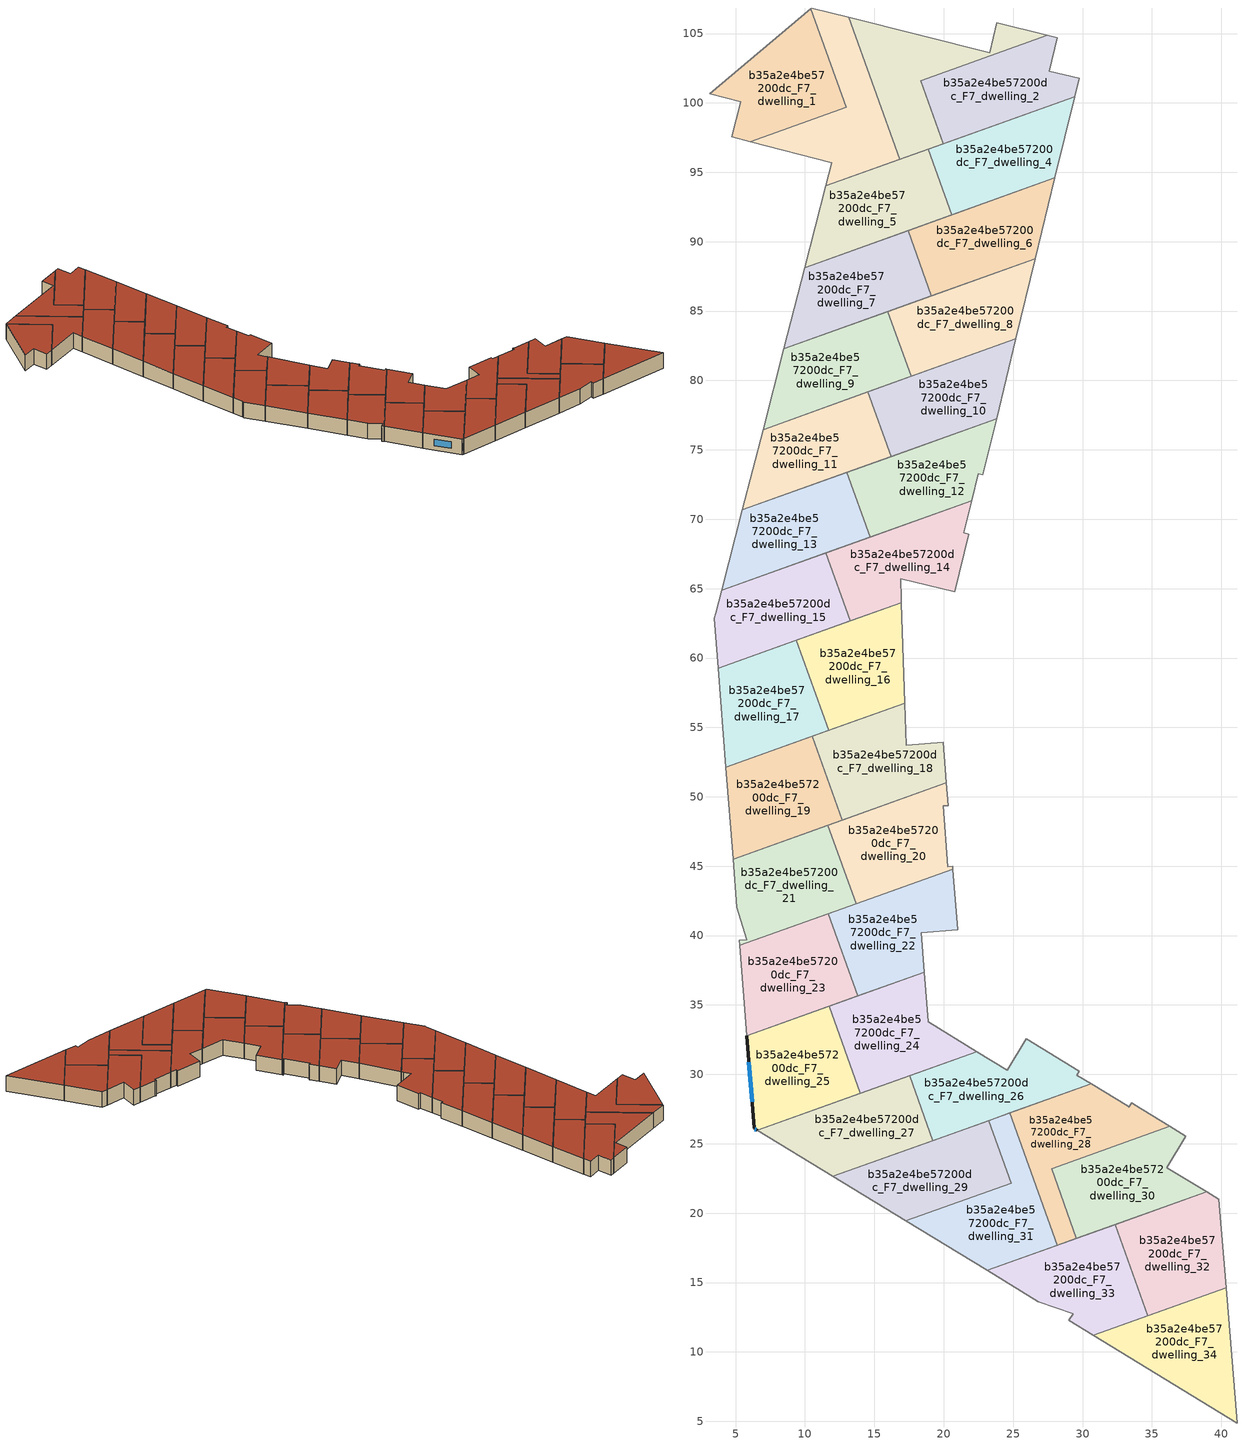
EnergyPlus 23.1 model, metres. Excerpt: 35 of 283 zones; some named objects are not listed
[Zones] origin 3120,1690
b35a2e4be57200dc_F7_dwelling_0
 floor to b35a2e4be57200dc_F6_dwelling_0 (EU_floor_Construction): 27.48,104.88 18.33,101.6 19.96,97.05 16.83,95.92 13.16,106.17 23.3,103.63 23.82,105.77 z21
 wall adiabatic (EU_wall_Construction): 27.48,104.88 23.82,105.77 23.3,103.63 13.16,106.17 / 16.83,95.92 19.96,97.05 z21:24
 wall to b35a2e4be57200dc_F7_dwelling_2 (EU_wall_Construction): 19.96,97.05 18.33,101.6 27.48,104.88 z21:24
 wall to b35a2e4be57200dc_F7_dwelling_3 (EU_wall_Construction): 13.16,106.17 16.83,95.92 z21:24
 roof outside (EU_roof_Construction): 19.96,97.05 18.33,101.6 27.48,104.88 23.82,105.77 23.3,103.63 13.16,106.17 16.83,95.92 z24
b35a2e4be57200dc_F7_dwelling_1
 floor to b35a2e4be57200dc_F6_dwelling_1 (EU_floor_Construction): 10.43,106.79 12.97,99.69 6.08,97.21 4.72,97.56 5.37,100.08 3.15,100.65 z21
 wall to b35a2e4be57200dc_F7_dwelling_3 (EU_wall_Construction): 6.08,97.21 12.97,99.69 10.43,106.79 z21:24
 wall adiabatic (EU_wall_Construction): 10.43,106.79 3.15,100.65 5.37,100.08 4.72,97.56 6.08,97.21 z21:24
 roof outside (EU_roof_Construction): 12.97,99.69 10.43,106.79 3.15,100.65 5.37,100.08 4.72,97.56 6.08,97.21 z24
b35a2e4be57200dc_F7_dwelling_10
 floor to b35a2e4be57200dc_F6_dwelling_10 (EU_floor_Construction): 25.2,82.99 23.8,77.24 16.2,74.51 14.53,79.17 z21
 wall adiabatic (EU_wall_Construction): 16.2,74.51 23.8,77.24 25.2,82.99 14.53,79.17 z21:24
 wall to b35a2e4be57200dc_F7_dwelling_11 (EU_wall_Construction): 14.53,79.17 16.2,74.51 z21:24
 roof outside (EU_roof_Construction): 23.8,77.24 25.2,82.99 14.53,79.17 16.2,74.51 z24
b35a2e4be57200dc_F7_dwelling_11
 floor to b35a2e4be57200dc_F6_dwelling_11 (EU_floor_Construction): 14.53,79.17 16.2,74.51 5.49,70.68 6.98,76.47 z21
 wall adiabatic (EU_wall_Construction): 14.53,79.17 6.98,76.47 5.49,70.68 16.2,74.51 z21:24
 roof outside (EU_roof_Construction): 16.2,74.51 14.53,79.17 6.98,76.47 5.49,70.68 z24
b35a2e4be57200dc_F7_dwelling_12
 floor to b35a2e4be57200dc_F6_dwelling_12 (EU_floor_Construction): 23.8,77.24 22.83,73.21 22.49,73.29 22.01,71.33 14.69,68.71 13.02,73.38 z21
 wall to b35a2e4be57200dc_F7_dwelling_13 (EU_wall_Construction): 13.02,73.38 14.69,68.71 z21:24
 wall adiabatic (EU_wall_Construction): 14.69,68.71 22.01,71.33 22.49,73.29 22.83,73.21 23.8,77.24 13.02,73.38 z21:24
 roof outside (EU_roof_Construction): 22.01,71.33 22.49,73.29 22.83,73.21 23.8,77.24 13.02,73.38 14.69,68.71 z24
b35a2e4be57200dc_F7_dwelling_13
 floor to b35a2e4be57200dc_F6_dwelling_13 (EU_floor_Construction): 13.02,73.38 14.69,68.71 3.99,64.88 5.49,70.68 z21
 wall adiabatic (EU_wall_Construction): 13.02,73.38 5.49,70.68 3.99,64.88 14.69,68.71 z21:24
 roof outside (EU_roof_Construction): 14.69,68.71 13.02,73.38 5.49,70.68 3.99,64.88 z24
b35a2e4be57200dc_F7_dwelling_14
 floor to b35a2e4be57200dc_F6_dwelling_14 (EU_floor_Construction): 22.01,71.33 21.45,69.02 21.79,68.93 20.78,64.78 16.89,65.72 16.92,64.29 16.93,64 13.26,62.68 11.51,67.57 z21
 wall to b35a2e4be57200dc_F7_dwelling_15 (EU_wall_Construction): 11.51,67.57 13.26,62.68 z21:24
 wall adiabatic (EU_wall_Construction): 13.26,62.68 16.93,64 16.92,64.29 16.89,65.72 20.78,64.78 21.79,68.93 21.45,69.02 22.01,71.33 11.51,67.57 z21:24
 roof outside (EU_roof_Construction): 20.78,64.78 21.79,68.93 21.45,69.02 22.01,71.33 11.51,67.57 13.26,62.68 16.93,64 16.92,64.29 16.89,65.72 z24
b35a2e4be57200dc_F7_dwelling_15
 floor to b35a2e4be57200dc_F6_dwelling_15 (EU_floor_Construction): 11.51,67.57 13.26,62.68 3.75,59.28 3.47,62.87 3.57,63.23 3.99,64.88 z21
 wall adiabatic (EU_wall_Construction): 11.51,67.57 3.99,64.88 3.57,63.23 3.47,62.87 3.75,59.28 13.26,62.68 z21:24
 roof outside (EU_roof_Construction): 13.26,62.68 11.51,67.57 3.99,64.88 3.57,63.23 3.47,62.87 3.75,59.28 z24
b35a2e4be57200dc_F7_dwelling_16
 floor to b35a2e4be57200dc_F6_dwelling_16 (EU_floor_Construction): 16.93,64 17.2,56.76 11.71,54.79 9.38,61.29 z21
 wall adiabatic (EU_wall_Construction): 11.71,54.79 17.2,56.76 16.93,64 9.38,61.29 z21:24
 wall to b35a2e4be57200dc_F7_dwelling_17 (EU_wall_Construction): 9.38,61.29 11.71,54.79 z21:24
 roof outside (EU_roof_Construction): 17.2,56.76 16.93,64 9.38,61.29 11.71,54.79 z24
b35a2e4be57200dc_F7_dwelling_17
 floor to b35a2e4be57200dc_F6_dwelling_17 (EU_floor_Construction): 9.38,61.29 11.71,54.79 4.31,52.14 3.75,59.28 z21
 wall adiabatic (EU_wall_Construction): 9.38,61.29 3.75,59.28 4.31,52.14 11.71,54.79 z21:24
 roof outside (EU_roof_Construction): 11.71,54.79 9.38,61.29 3.75,59.28 4.31,52.14 z24
b35a2e4be57200dc_F7_dwelling_18
 floor to b35a2e4be57200dc_F6_dwelling_18 (EU_floor_Construction): 19.95,53.93 20.18,51.01 12.69,48.32 10.52,54.37 17.2,56.76 17.31,53.73 z21
 wall adiabatic (EU_wall_Construction): 12.69,48.32 20.18,51.01 19.95,53.93 17.31,53.73 17.2,56.76 10.52,54.37 z21:24
 wall to b35a2e4be57200dc_F7_dwelling_19 (EU_wall_Construction): 10.52,54.37 12.69,48.32 z21:24
 roof outside (EU_roof_Construction): 20.18,51.01 19.95,53.93 17.31,53.73 17.2,56.76 10.52,54.37 12.69,48.32 z24
b35a2e4be57200dc_F7_dwelling_19
 floor to b35a2e4be57200dc_F6_dwelling_19 (EU_floor_Construction): 10.52,54.37 12.69,48.32 4.82,45.51 4.31,52.14 z21
 wall adiabatic (EU_wall_Construction): 10.52,54.37 4.31,52.14 4.82,45.51 12.69,48.32 z21:24
 roof outside (EU_roof_Construction): 12.69,48.32 10.52,54.37 4.31,52.14 4.82,45.51 z24
b35a2e4be57200dc_F7_dwelling_2
 floor to b35a2e4be57200dc_F6_dwelling_2 (EU_floor_Construction): 28.17,104.71 27.59,102.3 29.76,101.77 29.43,100.44 19.96,97.05 18.33,101.6 27.48,104.88 z21
 wall adiabatic (EU_wall_Construction): 19.96,97.05 29.43,100.44 29.76,101.77 27.59,102.3 28.17,104.71 27.48,104.88 z21:24
 roof outside (EU_roof_Construction): 29.43,100.44 29.76,101.77 27.59,102.3 28.17,104.71 27.48,104.88 18.33,101.6 19.96,97.05 z24
b35a2e4be57200dc_F7_dwelling_20
 floor to b35a2e4be57200dc_F6_dwelling_20 (EU_floor_Construction): 20.18,51.01 20.31,49.37 19.96,49.34 20.3,44.95 20.65,44.98 20.67,44.79 13.69,42.29 11.66,47.96 z21
 wall to b35a2e4be57200dc_F7_dwelling_21 (EU_wall_Construction): 11.66,47.96 13.69,42.29 z21:24
 wall adiabatic (EU_wall_Construction): 13.69,42.29 20.67,44.79 20.65,44.98 20.3,44.95 19.96,49.34 20.31,49.37 20.18,51.01 11.66,47.96 z21:24
 roof outside (EU_roof_Construction): 20.67,44.79 20.65,44.98 20.3,44.95 19.96,49.34 20.31,49.37 20.18,51.01 11.66,47.96 13.69,42.29 z24
b35a2e4be57200dc_F7_dwelling_21
 floor to b35a2e4be57200dc_F6_dwelling_21 (EU_floor_Construction): 11.66,47.96 13.69,42.29 5.31,39.29 5.28,39.66 5.81,39.7 5.09,42.04 4.82,45.51 z21
 wall adiabatic (EU_wall_Construction): 11.66,47.96 4.82,45.51 5.09,42.04 5.81,39.7 5.28,39.66 5.31,39.29 13.69,42.29 z21:24
 roof outside (EU_roof_Construction): 13.69,42.29 11.66,47.96 4.82,45.51 5.09,42.04 5.81,39.7 5.28,39.66 5.31,39.29 z24
b35a2e4be57200dc_F7_dwelling_22
 floor to b35a2e4be57200dc_F6_dwelling_22 (EU_floor_Construction): 20.67,44.79 21.01,40.42 18.37,40.21 18.59,37.36 13.81,35.65 11.68,41.57 z21
 wall to b35a2e4be57200dc_F7_dwelling_23 (EU_wall_Construction): 11.68,41.57 13.81,35.65 z21:24
 wall adiabatic (EU_wall_Construction): 13.81,35.65 18.59,37.36 18.37,40.21 21.01,40.42 20.67,44.79 11.68,41.57 z21:24
 roof outside (EU_roof_Construction): 18.59,37.36 18.37,40.21 21.01,40.42 20.67,44.79 11.68,41.57 13.81,35.65 z24
b35a2e4be57200dc_F7_dwelling_23
 floor to b35a2e4be57200dc_F6_dwelling_23 (EU_floor_Construction): 11.68,41.57 13.81,35.65 5.81,32.79 5.31,39.29 z21
 wall adiabatic (EU_wall_Construction): 11.68,41.57 5.31,39.29 5.81,32.79 13.81,35.65 z21:24
 roof outside (EU_roof_Construction): 13.81,35.65 11.68,41.57 5.31,39.29 5.81,32.79 z24
b35a2e4be57200dc_F7_dwelling_24
 floor to b35a2e4be57200dc_F6_dwelling_24 (EU_floor_Construction): 18.59,37.36 18.87,33.78 22.39,31.64 13.99,28.63 11.74,34.91 z21
 wall to b35a2e4be57200dc_F7_dwelling_25 (EU_wall_Construction): 11.74,34.91 13.99,28.63 z21:24
 wall adiabatic (EU_wall_Construction): 13.99,28.63 22.39,31.64 18.87,33.78 18.59,37.36 11.74,34.91 z21:24
 roof outside (EU_roof_Construction): 22.39,31.64 18.87,33.78 18.59,37.36 11.74,34.91 13.99,28.63 z24
b35a2e4be57200dc_F7_dwelling_25
 floor to b35a2e4be57200dc_F6_dwelling_25 (EU_floor_Construction): 11.74,34.91 13.99,28.63 6.55,25.97 6.34,26.1 5.81,32.79 z21
 wall outside (EU_wall_Construction): 5.81,32.79 6.34,26.1 6.55,25.97 z21:24
 wall adiabatic (EU_wall_Construction): 11.74,34.91 5.81,32.79 / 6.55,25.97 13.99,28.63 z21:24
 window (EU_Window_Construction): 5.96,30.88 6.19,28.01 / 6.4,26.06 6.49,26.01 z21.86:23.14
 roof outside (EU_roof_Construction): 13.99,28.63 11.74,34.91 5.81,32.79 6.34,26.1 6.55,25.97 z24
b35a2e4be57200dc_F7_dwelling_26
 floor to b35a2e4be57200dc_F6_dwelling_26 (EU_floor_Construction): 29.78,30.24 29.6,29.94 30.62,29.32 19.21,25.23 17.54,29.91 22.39,31.64 24.58,30.3 25.95,32.57 z21
 wall adiabatic (EU_wall_Construction): 19.21,25.23 30.62,29.32 29.6,29.94 29.78,30.24 25.95,32.57 24.58,30.3 22.39,31.64 17.54,29.91 z21:24
 wall to b35a2e4be57200dc_F7_dwelling_27 (EU_wall_Construction): 17.54,29.91 19.21,25.23 z21:24
 roof outside (EU_roof_Construction): 30.62,29.32 29.6,29.94 29.78,30.24 25.95,32.57 24.58,30.3 22.39,31.64 17.54,29.91 19.21,25.23 z24
b35a2e4be57200dc_F7_dwelling_27
 floor to b35a2e4be57200dc_F6_dwelling_27 (EU_floor_Construction): 17.54,29.91 19.21,25.23 12,22.65 6.55,25.97 z21
 wall adiabatic (EU_wall_Construction): 17.54,29.91 6.55,25.97 12,22.65 19.21,25.23 z21:24
 roof outside (EU_roof_Construction): 19.21,25.23 17.54,29.91 6.55,25.97 12,22.65 z24
b35a2e4be57200dc_F7_dwelling_28
 floor to b35a2e4be57200dc_F6_dwelling_28 (EU_floor_Construction): 33.7,27.84 36.29,26.25 27.77,23.2 29.57,18.17 28.19,17.68 24.77,27.22 30.62,29.32 33.28,27.69 33.36,27.64 33.42,27.74 33.54,27.94 z21
 wall adiabatic (EU_wall_Construction): 36.29,26.25 33.7,27.84 33.54,27.94 33.42,27.74 33.36,27.64 33.28,27.69 30.62,29.32 24.77,27.22 / 28.19,17.68 29.57,18.17 z21:24
 wall to b35a2e4be57200dc_F7_dwelling_30 (EU_wall_Construction): 29.57,18.17 27.77,23.2 36.29,26.25 z21:24
 wall to b35a2e4be57200dc_F7_dwelling_31 (EU_wall_Construction): 24.77,27.22 28.19,17.68 z21:24
 roof outside (EU_roof_Construction): 29.57,18.17 27.77,23.2 36.29,26.25 33.7,27.84 33.54,27.94 33.42,27.74 33.36,27.64 33.28,27.69 30.62,29.32 24.77,27.22 28.19,17.68 z24
b35a2e4be57200dc_F7_dwelling_29
 floor to b35a2e4be57200dc_F6_dwelling_29 (EU_floor_Construction): 23.24,26.67 24.86,22.15 17.27,19.43 12,22.65 z21
 wall to b35a2e4be57200dc_F7_dwelling_31 (EU_wall_Construction): 17.27,19.43 24.86,22.15 23.24,26.67 z21:24
 wall adiabatic (EU_wall_Construction): 23.24,26.67 12,22.65 17.27,19.43 z21:24
 roof outside (EU_roof_Construction): 24.86,22.15 23.24,26.67 12,22.65 17.27,19.43 z24
b35a2e4be57200dc_F7_dwelling_3
 floor to b35a2e4be57200dc_F6_dwelling_3 (EU_floor_Construction): 13.16,106.17 16.83,95.92 11.5,94.01 11.93,95.71 6.08,97.21 12.97,99.69 10.43,106.79 10.48,106.84 z21
 wall adiabatic (EU_wall_Construction): 13.16,106.17 10.48,106.84 10.43,106.79 / 6.08,97.21 11.93,95.71 11.5,94.01 16.83,95.92 z21:24
 roof outside (EU_roof_Construction): 16.83,95.92 13.16,106.17 10.48,106.84 10.43,106.79 12.97,99.69 6.08,97.21 11.93,95.71 11.5,94.01 z24
b35a2e4be57200dc_F7_dwelling_30
 floor to b35a2e4be57200dc_F6_dwelling_30 (EU_floor_Construction): 37.43,25.55 36.06,23.28 38.95,21.54 29.57,18.17 27.77,23.2 36.29,26.25 z21
 wall adiabatic (EU_wall_Construction): 29.57,18.17 38.95,21.54 36.06,23.28 37.43,25.55 36.29,26.25 z21:24
 roof outside (EU_roof_Construction): 38.95,21.54 36.06,23.28 37.43,25.55 36.29,26.25 27.77,23.2 29.57,18.17 z24
b35a2e4be57200dc_F7_dwelling_31
 floor to b35a2e4be57200dc_F6_dwelling_31 (EU_floor_Construction): 24.77,27.22 28.19,17.68 23.12,15.87 17.27,19.43 24.86,22.15 23.24,26.67 z21
 wall adiabatic (EU_wall_Construction): 24.77,27.22 23.24,26.67 / 17.27,19.43 23.12,15.87 28.19,17.68 z21:24
 roof outside (EU_roof_Construction): 28.19,17.68 24.77,27.22 23.24,26.67 24.86,22.15 17.27,19.43 23.12,15.87 z24
b35a2e4be57200dc_F7_dwelling_32
 floor to b35a2e4be57200dc_F6_dwelling_32 (EU_floor_Construction): 39.82,21.01 40.34,14.62 34.7,12.6 32.35,19.17 38.95,21.54 z21
 wall to b35a2e4be57200dc_F7_dwelling_33 (EU_wall_Construction): 32.35,19.17 34.7,12.6 z21:24
 wall adiabatic (EU_wall_Construction): 34.7,12.6 40.34,14.62 39.82,21.01 38.95,21.54 32.35,19.17 z21:24
 roof outside (EU_roof_Construction): 40.34,14.62 39.82,21.01 38.95,21.54 32.35,19.17 34.7,12.6 z24
b35a2e4be57200dc_F7_dwelling_33
 floor to b35a2e4be57200dc_F6_dwelling_33 (EU_floor_Construction): 32.35,19.17 34.7,12.6 30.78,11.2 29.03,12.27 29.32,12.74 26.82,13.61 23.12,15.87 z21
 wall adiabatic (EU_wall_Construction): 32.35,19.17 23.12,15.87 26.82,13.61 29.32,12.74 29.03,12.27 30.78,11.2 34.7,12.6 z21:24
 roof outside (EU_roof_Construction): 34.7,12.6 32.35,19.17 23.12,15.87 26.82,13.61 29.32,12.74 29.03,12.27 30.78,11.2 z24
b35a2e4be57200dc_F7_dwelling_34
 floor to b35a2e4be57200dc_F6_dwelling_34 (EU_floor_Construction): 40.34,14.62 41.14,4.88 30.78,11.2 z21
 wall adiabatic (EU_wall_Construction): 41.14,4.88 40.34,14.62 30.78,11.2 41.14,4.88 z21:24
 roof outside (EU_roof_Construction): 41.14,4.88 40.34,14.62 30.78,11.2 z24
b35a2e4be57200dc_F7_dwelling_4
 floor to b35a2e4be57200dc_F6_dwelling_4 (EU_floor_Construction): 29.43,100.44 28.02,94.59 20.58,91.93 18.89,96.66 z21
 wall adiabatic (EU_wall_Construction): 20.58,91.93 28.02,94.59 29.43,100.44 18.89,96.66 20.58,91.93 z21:24
 roof outside (EU_roof_Construction): 28.02,94.59 29.43,100.44 18.89,96.66 20.58,91.93 z24
b35a2e4be57200dc_F7_dwelling_5
 floor to b35a2e4be57200dc_F6_dwelling_5 (EU_floor_Construction): 18.89,96.66 20.58,91.93 9.98,88.13 11.5,94.01 z21
 wall adiabatic (EU_wall_Construction): 18.89,96.66 11.5,94.01 9.98,88.13 20.58,91.93 18.89,96.66 z21:24
 roof outside (EU_roof_Construction): 20.58,91.93 18.89,96.66 11.5,94.01 9.98,88.13 z24
b35a2e4be57200dc_F7_dwelling_6
 floor to b35a2e4be57200dc_F6_dwelling_6 (EU_floor_Construction): 28.02,94.59 26.6,88.78 19.11,86.09 17.43,90.8 z21
 wall adiabatic (EU_wall_Construction): 19.11,86.09 26.6,88.78 28.02,94.59 17.43,90.8 z21:24
 wall to b35a2e4be57200dc_F7_dwelling_7 (EU_wall_Construction): 17.43,90.8 19.11,86.09 z21:24
 roof outside (EU_roof_Construction): 26.6,88.78 28.02,94.59 17.43,90.8 19.11,86.09 z24
b35a2e4be57200dc_F7_dwelling_7
 floor to b35a2e4be57200dc_F6_dwelling_7 (EU_floor_Construction): 17.43,90.8 19.11,86.09 8.48,82.28 9.98,88.13 z21
 wall adiabatic (EU_wall_Construction): 17.43,90.8 9.98,88.13 8.48,82.28 19.11,86.09 z21:24
 roof outside (EU_roof_Construction): 19.11,86.09 17.43,90.8 9.98,88.13 8.48,82.28 z24
b35a2e4be57200dc_F7_dwelling_8
 floor to b35a2e4be57200dc_F6_dwelling_8 (EU_floor_Construction): 26.6,88.78 25.2,82.99 17.65,80.29 15.98,84.97 z21
 wall adiabatic (EU_wall_Construction): 17.65,80.29 25.2,82.99 26.6,88.78 15.98,84.97 z21:24
 wall to b35a2e4be57200dc_F7_dwelling_9 (EU_wall_Construction): 15.98,84.97 17.65,80.29 z21:24
 roof outside (EU_roof_Construction): 25.2,82.99 26.6,88.78 15.98,84.97 17.65,80.29 z24
b35a2e4be57200dc_F7_dwelling_9
 floor to b35a2e4be57200dc_F6_dwelling_9 (EU_floor_Construction): 15.98,84.97 17.65,80.29 6.98,76.47 8.48,82.28 z21
 wall adiabatic (EU_wall_Construction): 15.98,84.97 8.48,82.28 6.98,76.47 17.65,80.29 z21:24
 roof outside (EU_roof_Construction): 17.65,80.29 15.98,84.97 8.48,82.28 6.98,76.47 z24
[Building]
EU S2 Campaign: North Axis=0; Terrain=City; Solar Distribution=FullExterior
[Site:Location]
Helsinki-Vantaa.AP: Latitude=60.317; Longitude=24.963; Time Zone=2; Elevation=54.6
[SizingPeriod:WeatherFileDays]
AnnualSizingPeriod: Begin Month=1; Begin Day of Month=1; End Month=12; End Day of Month=31; Day of Week for Start Day=Monday; Use Weather File Daylight Saving Period=No; Use Weather File Rain and Snow Indicators=No
[MATERIAL]
EU_InternalMass_Material: Roughness=MediumRough; Thickness=0.1; Conductivity=1; Density=1800; Specific Heat=900; Thermal Absorptance=0.9; Solar Absorptance=0.7; Visible Absorptance=0.7
[MATERIAL:NOMASS] Roughness=MediumRough; Thermal Absorptance=0.9; Solar Absorptance=0.7; Visible Absorptance=0.7
Name | Thermal Resistance
EU_wall_NoMass | 5.91765
EU_roof_NoMass | 11.1778
EU_floor_NoMass | 6.2875
[WINDOWMATERIAL:SIMPLEGLAZINGSYSTEM]
EU_Window_SimpleGlazing: UFactor=0.994035; Solar Heat Gain Coefficient=0.7; Visible Transmittance=0.7
[CONSTRUCTION]
EU_wall_Construction: EU_wall_NoMass
EU_roof_Construction: EU_roof_NoMass
EU_floor_Construction: EU_floor_NoMass
EU_Window_Construction: EU_Window_SimpleGlazing
EU_InternalMass_Construction: EU_InternalMass_Material
[ZONE] Type=1; Multiplier=1; Ceiling Height=autocalculate; Floor Area=autocalculate; Part of Total Floor Area=Yes
Name | Volume
b35a2e4be57200dc_F7_dwelling_0 | 143.992
b35a2e4be57200dc_F7_dwelling_1 | 144.024
b35a2e4be57200dc_F7_dwelling_10 | 144.019
b35a2e4be57200dc_F7_dwelling_11 | 144.05
b35a2e4be57200dc_F7_dwelling_12 | 143.993
b35a2e4be57200dc_F7_dwelling_13 | 143.977
b35a2e4be57200dc_F7_dwelling_14 | 144.555
b35a2e4be57200dc_F7_dwelling_15 | 144.532
b35a2e4be57200dc_F7_dwelling_16 | 143.476
b35a2e4be57200dc_F7_dwelling_17 | 143.495
b35a2e4be57200dc_F7_dwelling_18; b35a2e4be57200dc_F7_dwelling_26 | 144.004
b35a2e4be57200dc_F7_dwelling_19; b35a2e4be57200dc_F7_dwelling_8 | 143.997
b35a2e4be57200dc_F7_dwelling_2; b35a2e4be57200dc_F7_dwelling_3; b35a2e4be57200dc_F7_dwelling_9 | 143.99
b35a2e4be57200dc_F7_dwelling_20; b35a2e4be57200dc_F7_dwelling_27; b35a2e4be57200dc_F7_dwelling_33 | 144.015
b35a2e4be57200dc_F7_dwelling_21; b35a2e4be57200dc_F7_dwelling_24; b35a2e4be57200dc_F7_dwelling_34 | 144.011
b35a2e4be57200dc_F7_dwelling_22 | 144.04
b35a2e4be57200dc_F7_dwelling_23; b35a2e4be57200dc_F7_dwelling_25; b35a2e4be57200dc_F7_dwelling_5 | 144.007
b35a2e4be57200dc_F7_dwelling_28 | 144.031
b35a2e4be57200dc_F7_dwelling_29 | 144.001
b35a2e4be57200dc_F7_dwelling_30; b35a2e4be57200dc_F7_dwelling_31 | 143.999
b35a2e4be57200dc_F7_dwelling_32 | 144.018
b35a2e4be57200dc_F7_dwelling_4 | 144.009
b35a2e4be57200dc_F7_dwelling_6 | 144.034
b35a2e4be57200dc_F7_dwelling_7 | 144.041
[INTERNALMASS] Construction=EU_InternalMass_Construction
Name | Zone or ZoneList | Surface Area
b35a2e4be57200dc_F7_dwelling_0_EU_InternalMass | b35a2e4be57200dc_F7_dwelling_0 | 48.0012
b35a2e4be57200dc_F7_dwelling_1_EU_InternalMass | b35a2e4be57200dc_F7_dwelling_1 | 48.0077
b35a2e4be57200dc_F7_dwelling_2_EU_InternalMass | b35a2e4be57200dc_F7_dwelling_2 | 47.9963
b35a2e4be57200dc_F7_dwelling_3_EU_InternalMass | b35a2e4be57200dc_F7_dwelling_3 | 47.9963
b35a2e4be57200dc_F7_dwelling_4_EU_InternalMass | b35a2e4be57200dc_F7_dwelling_4 | 48.003
b35a2e4be57200dc_F7_dwelling_5_EU_InternalMass | b35a2e4be57200dc_F7_dwelling_5 | 48.003
b35a2e4be57200dc_F7_dwelling_6_EU_InternalMass | b35a2e4be57200dc_F7_dwelling_6 | 48.0102
b35a2e4be57200dc_F7_dwelling_7_EU_InternalMass | b35a2e4be57200dc_F7_dwelling_7 | 48.013
b35a2e4be57200dc_F7_dwelling_8_EU_InternalMass | b35a2e4be57200dc_F7_dwelling_8 | 47.9986
b35a2e4be57200dc_F7_dwelling_9_EU_InternalMass | b35a2e4be57200dc_F7_dwelling_9 | 47.9956
b35a2e4be57200dc_F7_dwelling_10_EU_InternalMass | b35a2e4be57200dc_F7_dwelling_10 | 48.0076
b35a2e4be57200dc_F7_dwelling_11_EU_InternalMass | b35a2e4be57200dc_F7_dwelling_11 | 48.0176
b35a2e4be57200dc_F7_dwelling_12_EU_InternalMass | b35a2e4be57200dc_F7_dwelling_12 | 47.9978
b35a2e4be57200dc_F7_dwelling_13_EU_InternalMass | b35a2e4be57200dc_F7_dwelling_13 | 47.9935
b35a2e4be57200dc_F7_dwelling_14_EU_InternalMass | b35a2e4be57200dc_F7_dwelling_14 | 48.1789
b35a2e4be57200dc_F7_dwelling_15_EU_InternalMass | b35a2e4be57200dc_F7_dwelling_15 | 48.1785
b35a2e4be57200dc_F7_dwelling_16_EU_InternalMass | b35a2e4be57200dc_F7_dwelling_16 | 47.8263
b35a2e4be57200dc_F7_dwelling_17_EU_InternalMass | b35a2e4be57200dc_F7_dwelling_17 | 47.8311
b35a2e4be57200dc_F7_dwelling_18_EU_InternalMass | b35a2e4be57200dc_F7_dwelling_18 | 48.003
b35a2e4be57200dc_F7_dwelling_19_EU_InternalMass | b35a2e4be57200dc_F7_dwelling_19 | 48.0021
b35a2e4be57200dc_F7_dwelling_20_EU_InternalMass | b35a2e4be57200dc_F7_dwelling_20 | 48.0047
b35a2e4be57200dc_F7_dwelling_21_EU_InternalMass | b35a2e4be57200dc_F7_dwelling_21 | 48.0043
b35a2e4be57200dc_F7_dwelling_22_EU_InternalMass | b35a2e4be57200dc_F7_dwelling_22 | 48.0114
b35a2e4be57200dc_F7_dwelling_23_EU_InternalMass | b35a2e4be57200dc_F7_dwelling_23 | 48.0014
b35a2e4be57200dc_F7_dwelling_24_EU_InternalMass | b35a2e4be57200dc_F7_dwelling_24 | 48.0038
b35a2e4be57200dc_F7_dwelling_25_EU_InternalMass | b35a2e4be57200dc_F7_dwelling_25 | 48.0027
b35a2e4be57200dc_F7_dwelling_26_EU_InternalMass | b35a2e4be57200dc_F7_dwelling_26 | 48.005
b35a2e4be57200dc_F7_dwelling_27_EU_InternalMass | b35a2e4be57200dc_F7_dwelling_27 | 48.0047
b35a2e4be57200dc_F7_dwelling_28_EU_InternalMass | b35a2e4be57200dc_F7_dwelling_28 | 48.0105
b35a2e4be57200dc_F7_dwelling_29_EU_InternalMass | b35a2e4be57200dc_F7_dwelling_29 | 47.9994
b35a2e4be57200dc_F7_dwelling_30_EU_InternalMass | b35a2e4be57200dc_F7_dwelling_30 | 48
b35a2e4be57200dc_F7_dwelling_31_EU_InternalMass | b35a2e4be57200dc_F7_dwelling_31 | 48.0006
b35a2e4be57200dc_F7_dwelling_32_EU_InternalMass | b35a2e4be57200dc_F7_dwelling_32 | 48.0051
b35a2e4be57200dc_F7_dwelling_33_EU_InternalMass | b35a2e4be57200dc_F7_dwelling_33 | 48.0038
b35a2e4be57200dc_F7_dwelling_34_EU_InternalMass | b35a2e4be57200dc_F7_dwelling_34 | 48.0035
[OTHEREQUIPMENT] Fuel Type=Electricity; Design Level Calculation Method=Watts/Area; Power per Zone Floor Area=1; Fraction Latent=0; Fraction Radiant=0; Fraction Lost=0; Carbon Dioxide Generation Rate=0; EndUse Subcategory=EU_Step8_InternalGains
Name | Zone or ZoneList or Space or SpaceList | Schedule
EU_Step8_InternalGain_b35a2e4be57200dc_F7_dwelling_0_f000 | b35a2e4be57200dc_F7_dwelling_0 | EU_Step8_GainSchedule_b35a2e4be57200dc_F7_dwelling_0_f000
EU_Step8_InternalGain_b35a2e4be57200dc_F7_dwelling_1_f000 | b35a2e4be57200dc_F7_dwelling_1 | EU_Step8_GainSchedule_b35a2e4be57200dc_F7_dwelling_1_f000
EU_Step8_InternalGain_b35a2e4be57200dc_F7_dwelling_2_f000 | b35a2e4be57200dc_F7_dwelling_2 | EU_Step8_GainSchedule_b35a2e4be57200dc_F7_dwelling_2_f000
EU_Step8_InternalGain_b35a2e4be57200dc_F7_dwelling_3_f000 | b35a2e4be57200dc_F7_dwelling_3 | EU_Step8_GainSchedule_b35a2e4be57200dc_F7_dwelling_3_f000
EU_Step8_InternalGain_b35a2e4be57200dc_F7_dwelling_4_f000 | b35a2e4be57200dc_F7_dwelling_4 | EU_Step8_GainSchedule_b35a2e4be57200dc_F7_dwelling_4_f000
EU_Step8_InternalGain_b35a2e4be57200dc_F7_dwelling_5_f000 | b35a2e4be57200dc_F7_dwelling_5 | EU_Step8_GainSchedule_b35a2e4be57200dc_F7_dwelling_5_f000
EU_Step8_InternalGain_b35a2e4be57200dc_F7_dwelling_6_f000 | b35a2e4be57200dc_F7_dwelling_6 | EU_Step8_GainSchedule_b35a2e4be57200dc_F7_dwelling_6_f000
EU_Step8_InternalGain_b35a2e4be57200dc_F7_dwelling_7_f000 | b35a2e4be57200dc_F7_dwelling_7 | EU_Step8_GainSchedule_b35a2e4be57200dc_F7_dwelling_7_f000
EU_Step8_InternalGain_b35a2e4be57200dc_F7_dwelling_8_f000 | b35a2e4be57200dc_F7_dwelling_8 | EU_Step8_GainSchedule_b35a2e4be57200dc_F7_dwelling_8_f000
EU_Step8_InternalGain_b35a2e4be57200dc_F7_dwelling_9_f000 | b35a2e4be57200dc_F7_dwelling_9 | EU_Step8_GainSchedule_b35a2e4be57200dc_F7_dwelling_9_f000
EU_Step8_InternalGain_b35a2e4be57200dc_F7_dwelling_10_f000 | b35a2e4be57200dc_F7_dwelling_10 | EU_Step8_GainSchedule_b35a2e4be57200dc_F7_dwelling_10_f000
EU_Step8_InternalGain_b35a2e4be57200dc_F7_dwelling_11_f000 | b35a2e4be57200dc_F7_dwelling_11 | EU_Step8_GainSchedule_b35a2e4be57200dc_F7_dwelling_11_f000
EU_Step8_InternalGain_b35a2e4be57200dc_F7_dwelling_12_f000 | b35a2e4be57200dc_F7_dwelling_12 | EU_Step8_GainSchedule_b35a2e4be57200dc_F7_dwelling_12_f000
EU_Step8_InternalGain_b35a2e4be57200dc_F7_dwelling_13_f000 | b35a2e4be57200dc_F7_dwelling_13 | EU_Step8_GainSchedule_b35a2e4be57200dc_F7_dwelling_13_f000
EU_Step8_InternalGain_b35a2e4be57200dc_F7_dwelling_14_f000 | b35a2e4be57200dc_F7_dwelling_14 | EU_Step8_GainSchedule_b35a2e4be57200dc_F7_dwelling_14_f000
EU_Step8_InternalGain_b35a2e4be57200dc_F7_dwelling_15_f000 | b35a2e4be57200dc_F7_dwelling_15 | EU_Step8_GainSchedule_b35a2e4be57200dc_F7_dwelling_15_f000
EU_Step8_InternalGain_b35a2e4be57200dc_F7_dwelling_16_f000 | b35a2e4be57200dc_F7_dwelling_16 | EU_Step8_GainSchedule_b35a2e4be57200dc_F7_dwelling_16_f000
EU_Step8_InternalGain_b35a2e4be57200dc_F7_dwelling_17_f000 | b35a2e4be57200dc_F7_dwelling_17 | EU_Step8_GainSchedule_b35a2e4be57200dc_F7_dwelling_17_f000
EU_Step8_InternalGain_b35a2e4be57200dc_F7_dwelling_18_f000 | b35a2e4be57200dc_F7_dwelling_18 | EU_Step8_GainSchedule_b35a2e4be57200dc_F7_dwelling_18_f000
EU_Step8_InternalGain_b35a2e4be57200dc_F7_dwelling_19_f000 | b35a2e4be57200dc_F7_dwelling_19 | EU_Step8_GainSchedule_b35a2e4be57200dc_F7_dwelling_19_f000
EU_Step8_InternalGain_b35a2e4be57200dc_F7_dwelling_20_f000 | b35a2e4be57200dc_F7_dwelling_20 | EU_Step8_GainSchedule_b35a2e4be57200dc_F7_dwelling_20_f000
EU_Step8_InternalGain_b35a2e4be57200dc_F7_dwelling_21_f000 | b35a2e4be57200dc_F7_dwelling_21 | EU_Step8_GainSchedule_b35a2e4be57200dc_F7_dwelling_21_f000
EU_Step8_InternalGain_b35a2e4be57200dc_F7_dwelling_22_f000 | b35a2e4be57200dc_F7_dwelling_22 | EU_Step8_GainSchedule_b35a2e4be57200dc_F7_dwelling_22_f000
EU_Step8_InternalGain_b35a2e4be57200dc_F7_dwelling_23_f000 | b35a2e4be57200dc_F7_dwelling_23 | EU_Step8_GainSchedule_b35a2e4be57200dc_F7_dwelling_23_f000
EU_Step8_InternalGain_b35a2e4be57200dc_F7_dwelling_24_f000 | b35a2e4be57200dc_F7_dwelling_24 | EU_Step8_GainSchedule_b35a2e4be57200dc_F7_dwelling_24_f000
EU_Step8_InternalGain_b35a2e4be57200dc_F7_dwelling_25_f000 | b35a2e4be57200dc_F7_dwelling_25 | EU_Step8_GainSchedule_b35a2e4be57200dc_F7_dwelling_25_f000
EU_Step8_InternalGain_b35a2e4be57200dc_F7_dwelling_26_f000 | b35a2e4be57200dc_F7_dwelling_26 | EU_Step8_GainSchedule_b35a2e4be57200dc_F7_dwelling_26_f000
EU_Step8_InternalGain_b35a2e4be57200dc_F7_dwelling_27_f000 | b35a2e4be57200dc_F7_dwelling_27 | EU_Step8_GainSchedule_b35a2e4be57200dc_F7_dwelling_27_f000
EU_Step8_InternalGain_b35a2e4be57200dc_F7_dwelling_28_f000 | b35a2e4be57200dc_F7_dwelling_28 | EU_Step8_GainSchedule_b35a2e4be57200dc_F7_dwelling_28_f000
EU_Step8_InternalGain_b35a2e4be57200dc_F7_dwelling_29_f000 | b35a2e4be57200dc_F7_dwelling_29 | EU_Step8_GainSchedule_b35a2e4be57200dc_F7_dwelling_29_f000
EU_Step8_InternalGain_b35a2e4be57200dc_F7_dwelling_30_f000 | b35a2e4be57200dc_F7_dwelling_30 | EU_Step8_GainSchedule_b35a2e4be57200dc_F7_dwelling_30_f000
EU_Step8_InternalGain_b35a2e4be57200dc_F7_dwelling_31_f000 | b35a2e4be57200dc_F7_dwelling_31 | EU_Step8_GainSchedule_b35a2e4be57200dc_F7_dwelling_31_f000
EU_Step8_InternalGain_b35a2e4be57200dc_F7_dwelling_32_f000 | b35a2e4be57200dc_F7_dwelling_32 | EU_Step8_GainSchedule_b35a2e4be57200dc_F7_dwelling_32_f000
EU_Step8_InternalGain_b35a2e4be57200dc_F7_dwelling_33_f000 | b35a2e4be57200dc_F7_dwelling_33 | EU_Step8_GainSchedule_b35a2e4be57200dc_F7_dwelling_33_f000
EU_Step8_InternalGain_b35a2e4be57200dc_F7_dwelling_34_f000 | b35a2e4be57200dc_F7_dwelling_34 | EU_Step8_GainSchedule_b35a2e4be57200dc_F7_dwelling_34_f000
[ZONEVENTILATION:DESIGNFLOWRATE] Schedule=EU_AlwaysOn; Design Flow Rate Calculation Method=AirChanges/Hour; Air Changes per Hour=0.596421; Ventilation Type=Natural; Fan Pressure Rise=0; Fan Total Efficiency=1; Constant Term Coefficient=1; Temperature Term Coefficient=0; Velocity Term Coefficient=0; Velocity Squared Term Coefficient=0; Minimum Indoor Temperature=-100; Maximum Indoor Temperature=100; Delta Temperature=-100; Minimum Outdoor Temperature=-100; Maximum Outdoor Temperature=100; Maximum Wind Speed=40
Name | Zone or ZoneList or Space or SpaceList
EU_ConstantAir_b35a2e4be57200dc_F7_dwelling_0 | b35a2e4be57200dc_F7_dwelling_0
EU_ConstantAir_b35a2e4be57200dc_F7_dwelling_1 | b35a2e4be57200dc_F7_dwelling_1
EU_ConstantAir_b35a2e4be57200dc_F7_dwelling_2 | b35a2e4be57200dc_F7_dwelling_2
EU_ConstantAir_b35a2e4be57200dc_F7_dwelling_3 | b35a2e4be57200dc_F7_dwelling_3
EU_ConstantAir_b35a2e4be57200dc_F7_dwelling_4 | b35a2e4be57200dc_F7_dwelling_4
EU_ConstantAir_b35a2e4be57200dc_F7_dwelling_5 | b35a2e4be57200dc_F7_dwelling_5
EU_ConstantAir_b35a2e4be57200dc_F7_dwelling_6 | b35a2e4be57200dc_F7_dwelling_6
EU_ConstantAir_b35a2e4be57200dc_F7_dwelling_7 | b35a2e4be57200dc_F7_dwelling_7
EU_ConstantAir_b35a2e4be57200dc_F7_dwelling_8 | b35a2e4be57200dc_F7_dwelling_8
EU_ConstantAir_b35a2e4be57200dc_F7_dwelling_9 | b35a2e4be57200dc_F7_dwelling_9
EU_ConstantAir_b35a2e4be57200dc_F7_dwelling_10 | b35a2e4be57200dc_F7_dwelling_10
EU_ConstantAir_b35a2e4be57200dc_F7_dwelling_11 | b35a2e4be57200dc_F7_dwelling_11
EU_ConstantAir_b35a2e4be57200dc_F7_dwelling_12 | b35a2e4be57200dc_F7_dwelling_12
EU_ConstantAir_b35a2e4be57200dc_F7_dwelling_13 | b35a2e4be57200dc_F7_dwelling_13
EU_ConstantAir_b35a2e4be57200dc_F7_dwelling_14 | b35a2e4be57200dc_F7_dwelling_14
EU_ConstantAir_b35a2e4be57200dc_F7_dwelling_15 | b35a2e4be57200dc_F7_dwelling_15
EU_ConstantAir_b35a2e4be57200dc_F7_dwelling_16 | b35a2e4be57200dc_F7_dwelling_16
EU_ConstantAir_b35a2e4be57200dc_F7_dwelling_17 | b35a2e4be57200dc_F7_dwelling_17
EU_ConstantAir_b35a2e4be57200dc_F7_dwelling_18 | b35a2e4be57200dc_F7_dwelling_18
EU_ConstantAir_b35a2e4be57200dc_F7_dwelling_19 | b35a2e4be57200dc_F7_dwelling_19
EU_ConstantAir_b35a2e4be57200dc_F7_dwelling_20 | b35a2e4be57200dc_F7_dwelling_20
EU_ConstantAir_b35a2e4be57200dc_F7_dwelling_21 | b35a2e4be57200dc_F7_dwelling_21
EU_ConstantAir_b35a2e4be57200dc_F7_dwelling_22 | b35a2e4be57200dc_F7_dwelling_22
EU_ConstantAir_b35a2e4be57200dc_F7_dwelling_23 | b35a2e4be57200dc_F7_dwelling_23
EU_ConstantAir_b35a2e4be57200dc_F7_dwelling_24 | b35a2e4be57200dc_F7_dwelling_24
EU_ConstantAir_b35a2e4be57200dc_F7_dwelling_25 | b35a2e4be57200dc_F7_dwelling_25
EU_ConstantAir_b35a2e4be57200dc_F7_dwelling_26 | b35a2e4be57200dc_F7_dwelling_26
EU_ConstantAir_b35a2e4be57200dc_F7_dwelling_27 | b35a2e4be57200dc_F7_dwelling_27
EU_ConstantAir_b35a2e4be57200dc_F7_dwelling_28 | b35a2e4be57200dc_F7_dwelling_28
EU_ConstantAir_b35a2e4be57200dc_F7_dwelling_29 | b35a2e4be57200dc_F7_dwelling_29
EU_ConstantAir_b35a2e4be57200dc_F7_dwelling_30 | b35a2e4be57200dc_F7_dwelling_30
EU_ConstantAir_b35a2e4be57200dc_F7_dwelling_31 | b35a2e4be57200dc_F7_dwelling_31
EU_ConstantAir_b35a2e4be57200dc_F7_dwelling_32 | b35a2e4be57200dc_F7_dwelling_32
EU_ConstantAir_b35a2e4be57200dc_F7_dwelling_33 | b35a2e4be57200dc_F7_dwelling_33
EU_ConstantAir_b35a2e4be57200dc_F7_dwelling_34 | b35a2e4be57200dc_F7_dwelling_34
[HVACTEMPLATE:ZONE:IDEALLOADSAIRSYSTEM] System Availability Schedule=EU_AlwaysOn; Maximum Heating Supply Air Temperature=50; Minimum Cooling Supply Air Temperature=13; Maximum Heating Supply Air Humidity Ratio=0.0156; Minimum Cooling Supply Air Humidity Ratio=0.0077; Heating Limit=NoLimit; Cooling Limit=NoLimit; Heating Availability Schedule=EU_AlwaysOn; Cooling Availability Schedule=EU_CoolingOff; Dehumidification Control Type=ConstantSensibleHeatRatio; Cooling Sensible Heat Ratio=0.7; Dehumidification Setpoint=60; Humidification Control Type=None; Humidification Setpoint=30; Outdoor Air Method=None; Outdoor Air Flow Rate per Person=0.00944; Outdoor Air Flow Rate per Zone Floor Area=0; Outdoor Air Flow Rate per Zone=0; Demand Controlled Ventilation Type=None; Outdoor Air Economizer Type=NoEconomizer; Heat Recovery Type=None; Sensible Heat Recovery Effectiveness=0.7; Latent Heat Recovery Effectiveness=0.65
Name | Template Thermostat
b35a2e4be57200dc_F7_dwelling_0 | EU_HeatOnly_b35a2e4be57200dc_F7_dwelling_0
b35a2e4be57200dc_F7_dwelling_1 | EU_HeatOnly_b35a2e4be57200dc_F7_dwelling_1
b35a2e4be57200dc_F7_dwelling_2 | EU_HeatOnly_b35a2e4be57200dc_F7_dwelling_2
b35a2e4be57200dc_F7_dwelling_3 | EU_HeatOnly_b35a2e4be57200dc_F7_dwelling_3
b35a2e4be57200dc_F7_dwelling_4 | EU_HeatOnly_b35a2e4be57200dc_F7_dwelling_4
b35a2e4be57200dc_F7_dwelling_5 | EU_HeatOnly_b35a2e4be57200dc_F7_dwelling_5
b35a2e4be57200dc_F7_dwelling_6 | EU_HeatOnly_b35a2e4be57200dc_F7_dwelling_6
b35a2e4be57200dc_F7_dwelling_7 | EU_HeatOnly_b35a2e4be57200dc_F7_dwelling_7
b35a2e4be57200dc_F7_dwelling_8 | EU_HeatOnly_b35a2e4be57200dc_F7_dwelling_8
b35a2e4be57200dc_F7_dwelling_9 | EU_HeatOnly_b35a2e4be57200dc_F7_dwelling_9
b35a2e4be57200dc_F7_dwelling_10 | EU_HeatOnly_b35a2e4be57200dc_F7_dwelling_10
b35a2e4be57200dc_F7_dwelling_11 | EU_HeatOnly_b35a2e4be57200dc_F7_dwelling_11
b35a2e4be57200dc_F7_dwelling_12 | EU_HeatOnly_b35a2e4be57200dc_F7_dwelling_12
b35a2e4be57200dc_F7_dwelling_13 | EU_HeatOnly_b35a2e4be57200dc_F7_dwelling_13
b35a2e4be57200dc_F7_dwelling_14 | EU_HeatOnly_b35a2e4be57200dc_F7_dwelling_14
b35a2e4be57200dc_F7_dwelling_15 | EU_HeatOnly_b35a2e4be57200dc_F7_dwelling_15
b35a2e4be57200dc_F7_dwelling_16 | EU_HeatOnly_b35a2e4be57200dc_F7_dwelling_16
b35a2e4be57200dc_F7_dwelling_17 | EU_HeatOnly_b35a2e4be57200dc_F7_dwelling_17
b35a2e4be57200dc_F7_dwelling_18 | EU_HeatOnly_b35a2e4be57200dc_F7_dwelling_18
b35a2e4be57200dc_F7_dwelling_19 | EU_HeatOnly_b35a2e4be57200dc_F7_dwelling_19
b35a2e4be57200dc_F7_dwelling_20 | EU_HeatOnly_b35a2e4be57200dc_F7_dwelling_20
b35a2e4be57200dc_F7_dwelling_21 | EU_HeatOnly_b35a2e4be57200dc_F7_dwelling_21
b35a2e4be57200dc_F7_dwelling_22 | EU_HeatOnly_b35a2e4be57200dc_F7_dwelling_22
b35a2e4be57200dc_F7_dwelling_23 | EU_HeatOnly_b35a2e4be57200dc_F7_dwelling_23
b35a2e4be57200dc_F7_dwelling_24 | EU_HeatOnly_b35a2e4be57200dc_F7_dwelling_24
b35a2e4be57200dc_F7_dwelling_25 | EU_HeatOnly_b35a2e4be57200dc_F7_dwelling_25
b35a2e4be57200dc_F7_dwelling_26 | EU_HeatOnly_b35a2e4be57200dc_F7_dwelling_26
b35a2e4be57200dc_F7_dwelling_27 | EU_HeatOnly_b35a2e4be57200dc_F7_dwelling_27
b35a2e4be57200dc_F7_dwelling_28 | EU_HeatOnly_b35a2e4be57200dc_F7_dwelling_28
b35a2e4be57200dc_F7_dwelling_29 | EU_HeatOnly_b35a2e4be57200dc_F7_dwelling_29
b35a2e4be57200dc_F7_dwelling_30 | EU_HeatOnly_b35a2e4be57200dc_F7_dwelling_30
b35a2e4be57200dc_F7_dwelling_31 | EU_HeatOnly_b35a2e4be57200dc_F7_dwelling_31
b35a2e4be57200dc_F7_dwelling_32 | EU_HeatOnly_b35a2e4be57200dc_F7_dwelling_32
b35a2e4be57200dc_F7_dwelling_33 | EU_HeatOnly_b35a2e4be57200dc_F7_dwelling_33
b35a2e4be57200dc_F7_dwelling_34 | EU_HeatOnly_b35a2e4be57200dc_F7_dwelling_34
[SIZING:ZONE] Zone Cooling Design Supply Air Temperature Input Method=SupplyAirTemperature; Zone Cooling Design Supply Air Temperature=13; Zone Heating Design Supply Air Temperature Input Method=SupplyAirTemperature; Zone Heating Design Supply Air Temperature=50; Zone Cooling Design Supply Air Humidity Ratio=0.008; Zone Heating Design Supply Air Humidity Ratio=0.008; Cooling Design Air Flow Method=DesignDay; Cooling Design Air Flow Rate=0; Cooling Minimum Air Flow per Zone Floor Area=0.000762; Cooling Minimum Air Flow=0; Cooling Minimum Air Flow Fraction=0.2; Heating Design Air Flow Method=DesignDay; Heating Design Air Flow Rate=0; Heating Maximum Air Flow per Zone Floor Area=0.002032; Heating Maximum Air Flow=0.141576; Heating Maximum Air Flow Fraction=0.3; Account for Dedicated Outdoor Air System=No; Dedicated Outdoor Air System Control Strategy=NeutralSupplyAir; Dedicated Outdoor Air Low Setpoint Temperature for Design=autosize; Dedicated Outdoor Air High Setpoint Temperature for Design=autosize; Zone Load Sizing Method=Sensible Load Only No Latent Load; Zone Latent Cooling Design Supply Air Humidity Ratio Input Method=HumidityRatioDifference; Zone Cooling Design Supply Air Humidity Ratio Difference=0.005; Zone Latent Heating Design Supply Air Humidity Ratio Input Method=HumidityRatioDifference; Zone Humidification Design Supply Air Humidity Ratio Difference=0.005
b35a2e4be57200dc_F7_dwelling_0; b35a2e4be57200dc_F7_dwelling_1; b35a2e4be57200dc_F7_dwelling_2; b35a2e4be57200dc_F7_dwelling_3; b35a2e4be57200dc_F7_dwelling_4; b35a2e4be57200dc_F7_dwelling_5; b35a2e4be57200dc_F7_dwelling_6; b35a2e4be57200dc_F7_dwelling_7; b35a2e4be57200dc_F7_dwelling_8; b35a2e4be57200dc_F7_dwelling_9; b35a2e4be57200dc_F7_dwelling_10; b35a2e4be57200dc_F7_dwelling_11; b35a2e4be57200dc_F7_dwelling_12; b35a2e4be57200dc_F7_dwelling_13; b35a2e4be57200dc_F7_dwelling_14; b35a2e4be57200dc_F7_dwelling_15; b35a2e4be57200dc_F7_dwelling_16; b35a2e4be57200dc_F7_dwelling_17; b35a2e4be57200dc_F7_dwelling_18; b35a2e4be57200dc_F7_dwelling_19; b35a2e4be57200dc_F7_dwelling_20; b35a2e4be57200dc_F7_dwelling_21; b35a2e4be57200dc_F7_dwelling_22; b35a2e4be57200dc_F7_dwelling_23; b35a2e4be57200dc_F7_dwelling_24; b35a2e4be57200dc_F7_dwelling_25; b35a2e4be57200dc_F7_dwelling_26; b35a2e4be57200dc_F7_dwelling_27; b35a2e4be57200dc_F7_dwelling_28; b35a2e4be57200dc_F7_dwelling_29; b35a2e4be57200dc_F7_dwelling_30; b35a2e4be57200dc_F7_dwelling_31; b35a2e4be57200dc_F7_dwelling_32; b35a2e4be57200dc_F7_dwelling_33; b35a2e4be57200dc_F7_dwelling_34
[SCHEDULE:CONSTANT]
Name | Hourly Value
EU_AlwaysOn | 1
EU_CoolingOff | 0
[SCHEDULE:FILE] Column Number=1; Rows to Skip at Top=0; Number of Hours of Data=8760; Column Separator=Comma; Interpolate to Timestep=No; Minutes per Item=60; Adjust Schedule for Daylight Savings=Yes
Name | File
EU_Step8_GainSchedule_b35a2e4be57200dc_F7_dwelling_0_f000 | ../../schedules/b35a2e4be57200dc/b35a2e4be57200dc_F7_dwelling_0_f000_gain.csv
EU_Step8_GainSchedule_b35a2e4be57200dc_F7_dwelling_1_f000 | ../../schedules/b35a2e4be57200dc/b35a2e4be57200dc_F7_dwelling_1_f000_gain.csv
EU_Step8_GainSchedule_b35a2e4be57200dc_F7_dwelling_2_f000 | ../../schedules/b35a2e4be57200dc/b35a2e4be57200dc_F7_dwelling_2_f000_gain.csv
EU_Step8_GainSchedule_b35a2e4be57200dc_F7_dwelling_3_f000 | ../../schedules/b35a2e4be57200dc/b35a2e4be57200dc_F7_dwelling_3_f000_gain.csv
EU_Step8_GainSchedule_b35a2e4be57200dc_F7_dwelling_4_f000 | ../../schedules/b35a2e4be57200dc/b35a2e4be57200dc_F7_dwelling_4_f000_gain.csv
EU_Step8_GainSchedule_b35a2e4be57200dc_F7_dwelling_5_f000 | ../../schedules/b35a2e4be57200dc/b35a2e4be57200dc_F7_dwelling_5_f000_gain.csv
EU_Step8_GainSchedule_b35a2e4be57200dc_F7_dwelling_6_f000 | ../../schedules/b35a2e4be57200dc/b35a2e4be57200dc_F7_dwelling_6_f000_gain.csv
EU_Step8_GainSchedule_b35a2e4be57200dc_F7_dwelling_7_f000 | ../../schedules/b35a2e4be57200dc/b35a2e4be57200dc_F7_dwelling_7_f000_gain.csv
EU_Step8_GainSchedule_b35a2e4be57200dc_F7_dwelling_8_f000 | ../../schedules/b35a2e4be57200dc/b35a2e4be57200dc_F7_dwelling_8_f000_gain.csv
EU_Step8_GainSchedule_b35a2e4be57200dc_F7_dwelling_9_f000 | ../../schedules/b35a2e4be57200dc/b35a2e4be57200dc_F7_dwelling_9_f000_gain.csv
EU_Step8_GainSchedule_b35a2e4be57200dc_F7_dwelling_10_f000 | ../../schedules/b35a2e4be57200dc/b35a2e4be57200dc_F7_dwelling_10_f000_gain.csv
EU_Step8_GainSchedule_b35a2e4be57200dc_F7_dwelling_11_f000 | ../../schedules/b35a2e4be57200dc/b35a2e4be57200dc_F7_dwelling_11_f000_gain.csv
EU_Step8_GainSchedule_b35a2e4be57200dc_F7_dwelling_12_f000 | ../../schedules/b35a2e4be57200dc/b35a2e4be57200dc_F7_dwelling_12_f000_gain.csv
EU_Step8_GainSchedule_b35a2e4be57200dc_F7_dwelling_13_f000 | ../../schedules/b35a2e4be57200dc/b35a2e4be57200dc_F7_dwelling_13_f000_gain.csv
EU_Step8_GainSchedule_b35a2e4be57200dc_F7_dwelling_14_f000 | ../../schedules/b35a2e4be57200dc/b35a2e4be57200dc_F7_dwelling_14_f000_gain.csv
EU_Step8_GainSchedule_b35a2e4be57200dc_F7_dwelling_15_f000 | ../../schedules/b35a2e4be57200dc/b35a2e4be57200dc_F7_dwelling_15_f000_gain.csv
EU_Step8_GainSchedule_b35a2e4be57200dc_F7_dwelling_16_f000 | ../../schedules/b35a2e4be57200dc/b35a2e4be57200dc_F7_dwelling_16_f000_gain.csv
EU_Step8_GainSchedule_b35a2e4be57200dc_F7_dwelling_17_f000 | ../../schedules/b35a2e4be57200dc/b35a2e4be57200dc_F7_dwelling_17_f000_gain.csv
EU_Step8_GainSchedule_b35a2e4be57200dc_F7_dwelling_18_f000 | ../../schedules/b35a2e4be57200dc/b35a2e4be57200dc_F7_dwelling_18_f000_gain.csv
EU_Step8_GainSchedule_b35a2e4be57200dc_F7_dwelling_19_f000 | ../../schedules/b35a2e4be57200dc/b35a2e4be57200dc_F7_dwelling_19_f000_gain.csv
EU_Step8_GainSchedule_b35a2e4be57200dc_F7_dwelling_20_f000 | ../../schedules/b35a2e4be57200dc/b35a2e4be57200dc_F7_dwelling_20_f000_gain.csv
EU_Step8_GainSchedule_b35a2e4be57200dc_F7_dwelling_21_f000 | ../../schedules/b35a2e4be57200dc/b35a2e4be57200dc_F7_dwelling_21_f000_gain.csv
EU_Step8_GainSchedule_b35a2e4be57200dc_F7_dwelling_22_f000 | ../../schedules/b35a2e4be57200dc/b35a2e4be57200dc_F7_dwelling_22_f000_gain.csv
EU_Step8_GainSchedule_b35a2e4be57200dc_F7_dwelling_23_f000 | ../../schedules/b35a2e4be57200dc/b35a2e4be57200dc_F7_dwelling_23_f000_gain.csv
EU_Step8_GainSchedule_b35a2e4be57200dc_F7_dwelling_24_f000 | ../../schedules/b35a2e4be57200dc/b35a2e4be57200dc_F7_dwelling_24_f000_gain.csv
EU_Step8_GainSchedule_b35a2e4be57200dc_F7_dwelling_25_f000 | ../../schedules/b35a2e4be57200dc/b35a2e4be57200dc_F7_dwelling_25_f000_gain.csv
EU_Step8_GainSchedule_b35a2e4be57200dc_F7_dwelling_26_f000 | ../../schedules/b35a2e4be57200dc/b35a2e4be57200dc_F7_dwelling_26_f000_gain.csv
EU_Step8_GainSchedule_b35a2e4be57200dc_F7_dwelling_27_f000 | ../../schedules/b35a2e4be57200dc/b35a2e4be57200dc_F7_dwelling_27_f000_gain.csv
EU_Step8_GainSchedule_b35a2e4be57200dc_F7_dwelling_28_f000 | ../../schedules/b35a2e4be57200dc/b35a2e4be57200dc_F7_dwelling_28_f000_gain.csv
EU_Step8_GainSchedule_b35a2e4be57200dc_F7_dwelling_29_f000 | ../../schedules/b35a2e4be57200dc/b35a2e4be57200dc_F7_dwelling_29_f000_gain.csv
EU_Step8_GainSchedule_b35a2e4be57200dc_F7_dwelling_30_f000 | ../../schedules/b35a2e4be57200dc/b35a2e4be57200dc_F7_dwelling_30_f000_gain.csv
EU_Step8_GainSchedule_b35a2e4be57200dc_F7_dwelling_31_f000 | ../../schedules/b35a2e4be57200dc/b35a2e4be57200dc_F7_dwelling_31_f000_gain.csv
EU_Step8_GainSchedule_b35a2e4be57200dc_F7_dwelling_32_f000 | ../../schedules/b35a2e4be57200dc/b35a2e4be57200dc_F7_dwelling_32_f000_gain.csv
EU_Step8_GainSchedule_b35a2e4be57200dc_F7_dwelling_33_f000 | ../../schedules/b35a2e4be57200dc/b35a2e4be57200dc_F7_dwelling_33_f000_gain.csv
EU_Step8_GainSchedule_b35a2e4be57200dc_F7_dwelling_34_f000 | ../../schedules/b35a2e4be57200dc/b35a2e4be57200dc_F7_dwelling_34_f000_gain.csv
